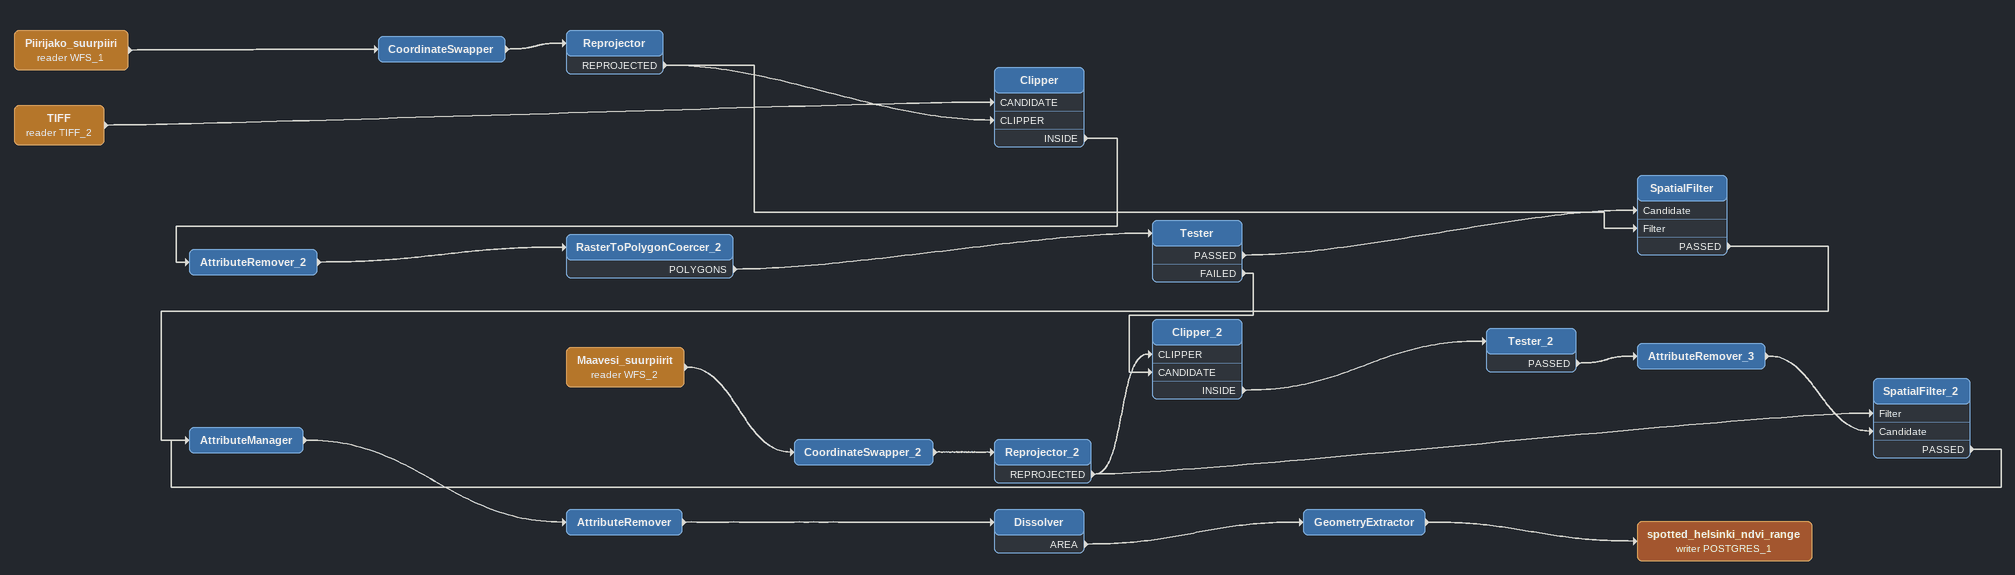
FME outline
Piirijako_suurpiiri (reader WFS_1)
    -> CoordinateSwapper
CoordinateSwapper
    -> Reprojector
Reprojector
    REPROJECTED -> SpatialFilter [Filter]
    REPROJECTED -> Clipper [CLIPPER]
TIFF (reader TIFF_2)
    -> Clipper [CANDIDATE]
Clipper
    INSIDE -> AttributeRemover_2
AttributeRemover_2
    -> RasterToPolygonCoercer_2
RasterToPolygonCoercer_2
    POLYGONS -> Tester
Tester
    PASSED -> SpatialFilter [Candidate]
    FAILED -> Clipper_2 [CANDIDATE]
SpatialFilter
    PASSED -> AttributeManager
Maavesi_suurpiirit (reader WFS_2)
    -> CoordinateSwapper_2
CoordinateSwapper_2
    -> Reprojector_2
Reprojector_2
    REPROJECTED -> SpatialFilter_2 [Filter]
    REPROJECTED -> Clipper_2 [CLIPPER]
Clipper_2
    INSIDE -> Tester_2
Tester_2
    PASSED -> AttributeRemover_3
AttributeRemover_3
    -> SpatialFilter_2 [Candidate]
SpatialFilter_2
    PASSED -> AttributeManager
AttributeManager
    -> AttributeRemover
AttributeRemover
    -> Dissolver
Dissolver
    AREA -> GeometryExtractor
GeometryExtractor
    -> spotted_helsinki_ndvi_range (writer POSTGRES_1)
spotted_helsinki_ndvi_range (writer POSTGRES_1)
